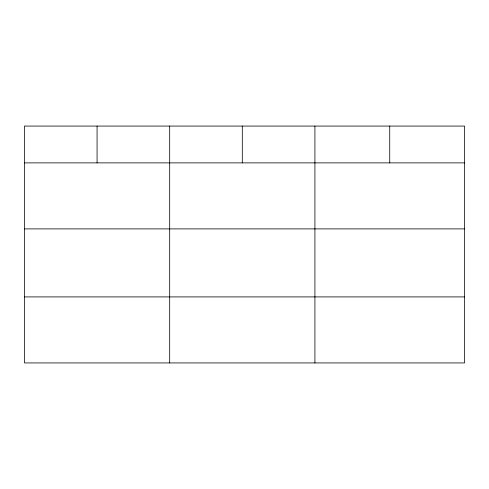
<?xml version="1.0" encoding="UTF-8"?>
<svg xmlns="http://www.w3.org/2000/svg" width="489" height="489" viewBox="0 0 489 489"><rect width="100%" height="100%" fill="white"/><g stroke="black" fill="none" stroke-linecap="round" stroke-linejoin="round"><path stroke-width="0.73" d="M464.55 228.895L464.55 126.07L24.45 126.07L24.45 362.93L464.55 362.93L464.55 228.895L24.45 228.895M24.45 162.88L464.55 162.88M24.45 296.909L464.55 296.909M389.733 126.07L389.733 162.88M314.916 126.07L314.916 362.93M242.299 126.07L242.299 162.88M169.683 126.07L169.683 362.93M97.067 126.07L97.067 162.88"/></g></svg>
